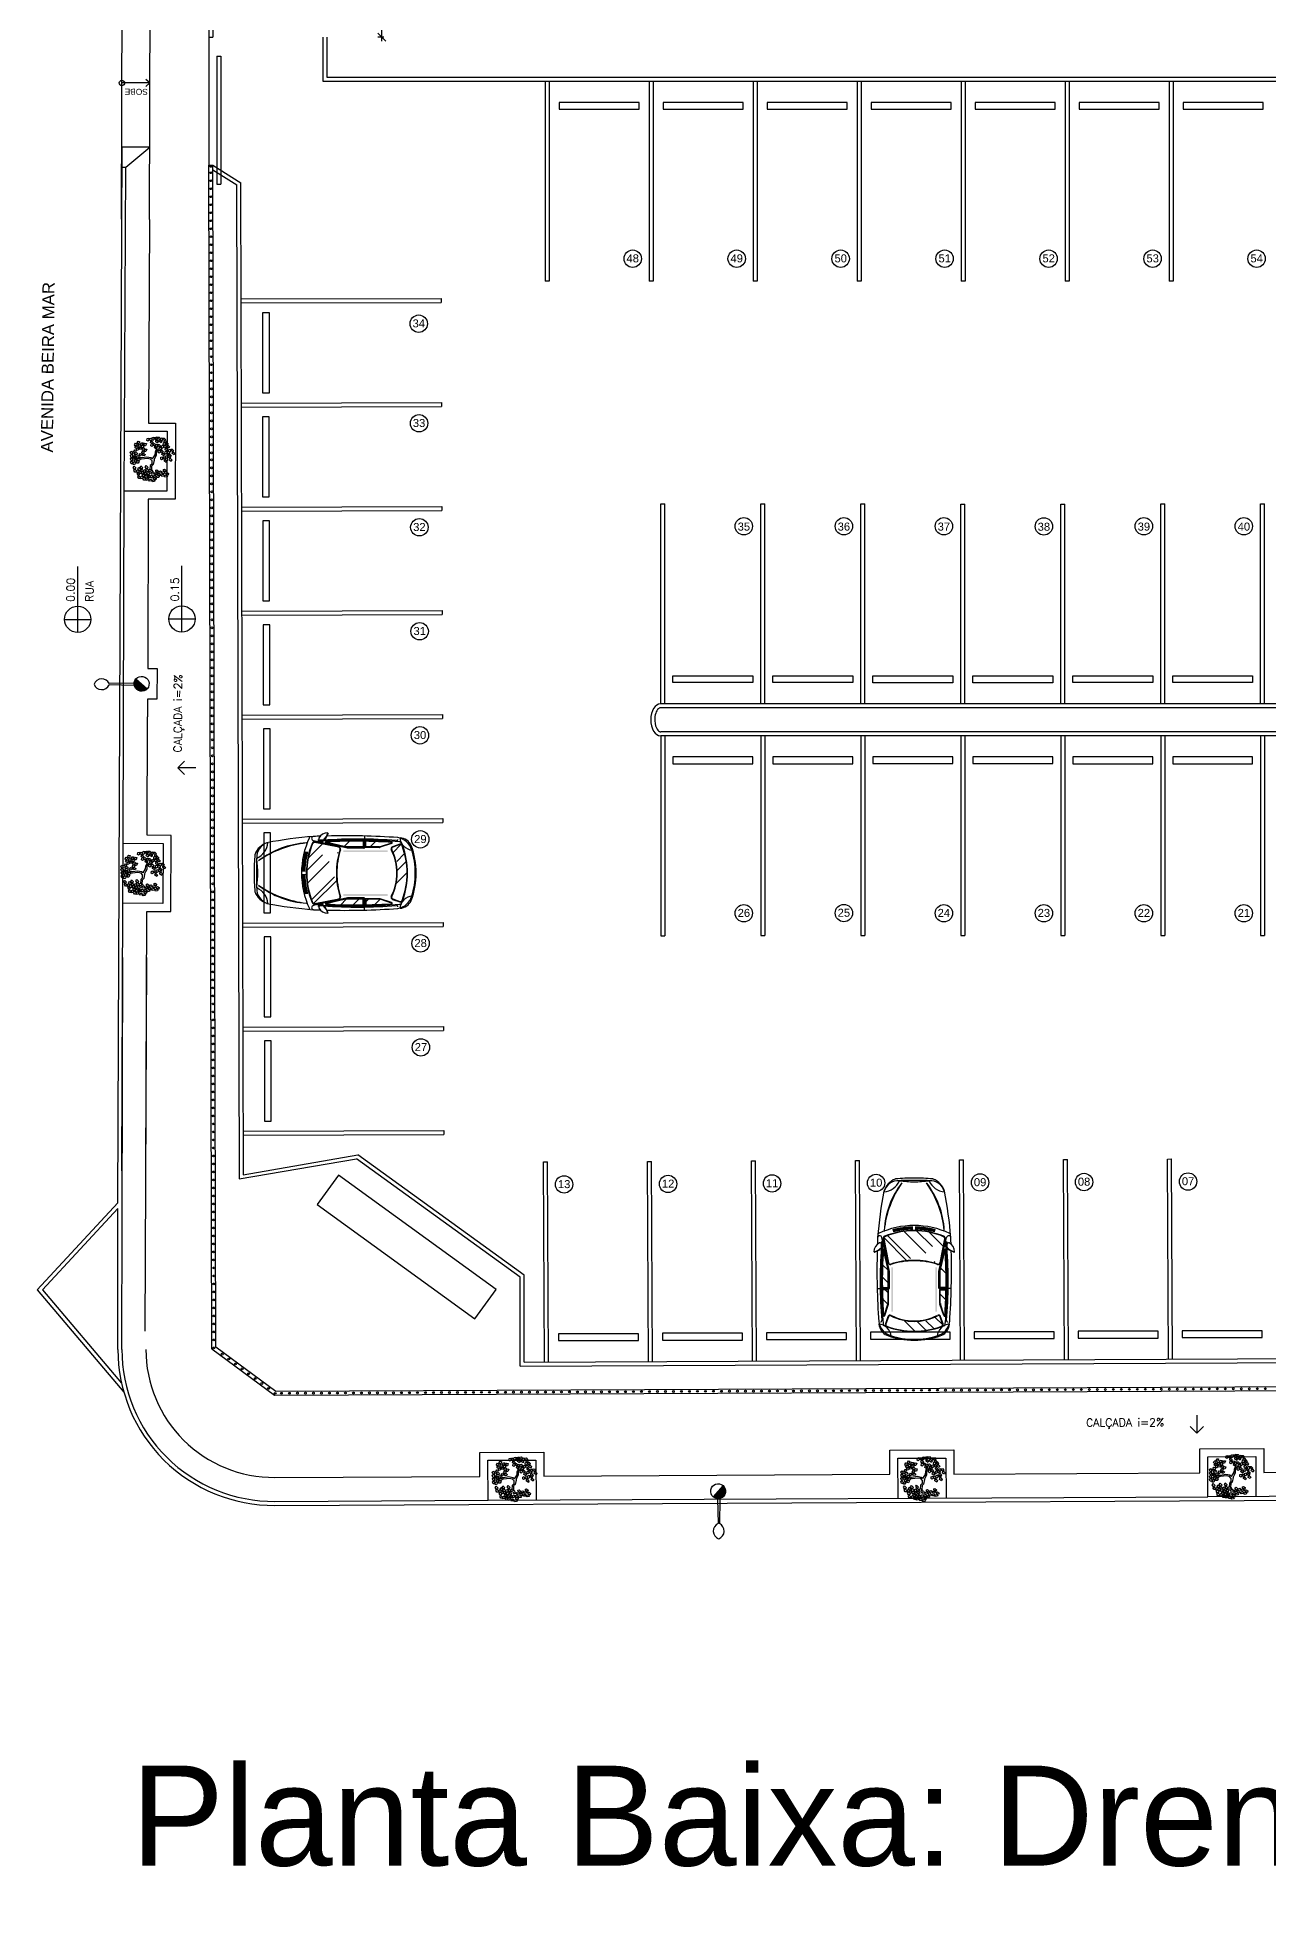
# Model space of a CAD drawing. Header units: millimetres. Extents: x -8 to 5830, y -596 to 3598.
# Drawn here: x 1639.83 to 1670.62, y 2465.41 to 2511.87 of the extents above; entities that cross this region are included whole.
import ezdxf

# ---------------------------------------------------------------- set-up
doc = ezdxf.new("R2010")
doc.units = ezdxf.units.MM
doc.linetypes.add('CONTINU', pattern=[0])
doc.linetypes.add('HIDDEN', pattern=[9.525, 6.35, -3.175])
doc.layers.get('0').update_dxf_attribs({"color": 9})
doc.layers.add('INSTALAÇÕES', color=7, linetype='Continuous')
doc.styles.add('80X50', font='romans.shx')
doc.styles.add('ROBERTO', font='swissek.ttf')
doc.styles.add('ROMANS', font='romans')
doc.styles.get("Standard").update_dxf_attribs({"font": 'arial.ttf'})
doc.dimstyles.new('Fares Eng - 50', dxfattribs={"dimscale": 2, "dimtxt": 0.085, "dimasz": 0.1, "dimexe": 0.05, "dimexo": 0.05, "dimgap": 0.04, "dimtad": 1, "dimzin": 4, "dimdsep": 46, "dimtxsty": 'ROMANS', "dimblk1": 'OBLIQUE', "dimblk2": 'OBLIQUE', "dimsah": 1, "dimcen": 0.05, "dimdle": 0.05, "dimclrd": 8, "dimclre": 8, "dimclrt": 8, "dimaunit": 1, "dimadec": 0, "dimazin": 0, "dimtfac": 1, "dimtix": 1, "dimtmove": 2, "dimatfit": 0, "dimldrblk": 'OPEN90', "dimfxl": 1, "dimtolj": 1, "dimtzin": 0, "dimarcsym": 0})

# ---------------------------------------------------------------- blocks, each defined once
blk = doc.blocks.new('poste concreto')
h = blk.add_hatch(color=256)
h.dxf.hatch_style = 1
h.paths.add_polyline_path([(364866.842, 7758015.357), (364866.767, 7758015.418), (364866.676, 7758015.455), (364866.578, 7758015.47), (364866.48, 7758015.455), (364866.39, 7758015.418), (364866.314, 7758015.357), (364866.254, 7758015.282), (364866.216, 7758015.191), (364866.201, 7758015.093), (364866.956, 7758015.093), (364866.94, 7758015.191), (364866.903, 7758015.282)])
for p, q in [((364866.254, 7758015.282), (364866.314, 7758015.357)), ((364866.314, 7758015.357), (364866.39, 7758015.418)), ((364866.39, 7758015.418), (364866.48, 7758015.455)), ((364866.48, 7758015.455), (364866.578, 7758015.47)), ((364866.578, 7758015.47), (364866.676, 7758015.455)), ((364866.676, 7758015.455), (364866.767, 7758015.418)), ((364866.767, 7758015.418), (364866.842, 7758015.357)), ((364866.815, 7758015.406), (364867.773, 7758016.191)), ((364866.842, 7758015.357), (364866.903, 7758015.282)), ((364866.886, 7758015.322), (364867.818, 7758016.138)), ((364866.201, 7758015.093), (364866.216, 7758015.191)), ((364866.216, 7758014.995), (364866.201, 7758015.093)), ((364866.956, 7758015.093), (364866.201, 7758015.093)), ((364866.216, 7758015.191), (364866.254, 7758015.282)), ((364866.254, 7758014.904), (364866.216, 7758014.995)), ((364866.314, 7758014.829), (364866.254, 7758014.904)), ((364866.39, 7758014.768), (364866.314, 7758014.829)), ((364866.48, 7758014.731), (364866.39, 7758014.768)), ((364866.578, 7758014.716), (364866.48, 7758014.731)), ((364866.676, 7758014.731), (364866.578, 7758014.716)), ((364866.767, 7758014.768), (364866.676, 7758014.731)), ((364866.842, 7758014.829), (364866.767, 7758014.768)), ((364866.903, 7758014.904), (364866.842, 7758014.829)), ((364866.903, 7758015.282), (364866.94, 7758015.191)), ((364866.94, 7758014.995), (364866.903, 7758014.904)), ((364866.94, 7758015.191), (364866.956, 7758015.093)), ((364866.956, 7758015.093), (364866.94, 7758014.995))]:
    blk.add_line(p, q)
for centre, start, end in [((364868.17, 7758016.298), 60.73513, 195.09868), ((364867.989, 7758016.511), 245.39714, 19.76069)]:
    blk.add_arc(centre, 0.411, start, end)
blk = doc.blocks.new('L', base_point=(1.368, 0.591))
at = {"color": 8, "lineweight": -2}
for p, q in [((1.275, 0.567), (1.306, 0.592)), ((1.288, 0.517), (1.275, 0.567)), ((1.281, 0.65), (1.312, 0.675)), ((1.294, 0.6), (1.281, 0.65)), ((1.317, 0.508), (1.288, 0.517)), ((1.322, 0.591), (1.294, 0.6)), ((1.306, 0.592), (1.336, 0.538)), ((1.312, 0.675), (1.342, 0.621)), ((1.336, 0.538), (1.317, 0.508)), ((1.342, 0.621), (1.322, 0.591)), ((1.337, 0.489), (1.356, 0.548)), ((1.356, 0.548), (1.391, 0.554)), ((1.404, 0.527), (1.376, 0.484)), ((1.391, 0.554), (1.404, 0.527)), ((1.376, 0.484), (1.337, 0.489))]:
    blk.add_line(p, q, dxfattribs=at)
blk = doc.blocks.new('Árvore-13')
at = {"color": 8}
for p, q in [((-0.8, 0.3), (-0.96, 0.41)), ((-0.8, 0.41), (-0.95, 0.5)), ((-0.36, 0.35), (-0.8, 0.41)), ((-0.37, 0.23), (-0.8, 0.3)), ((-0.13, 0.11), (-0.37, 0.23)), ((-0.07, 0.19), (-0.36, 0.35)), ((-0.07, -0.04), (-0.13, 0.11)), ((0.03, 0.07), (-0.07, 0.19)), ((0.03, 0.07), (0.32, 0.33)), ((0.12, -0.05), (0.28, 0.13)), ((0.28, 0.13), (0.42, 0.28)), ((0.32, 0.33), (0.41, 0.54)), ((0.41, 0.54), (0.48, 0.66)), ((0.42, 0.28), (0.5, 0.51)), ((0.48, 0.66), (0.57, 0.72)), ((0.5, 0.51), (0.63, 0.67)), ((0.57, 0.72), (0.61, 0.82)), ((0.63, 0.67), (0.78, 0.72)), ((-0.3, -0.39), (-0.42, -0.69)), ((-0.2, -0.45), (-0.31, -0.74)), ((-0.31, -0.74), (-0.24, -0.89)), ((-0.15, -0.3), (-0.3, -0.39)), ((-0.05, -0.38), (-0.2, -0.45)), ((-0.07, -0.04), (-0.15, -0.3)), ((0.12, -0.05), (-0.05, -0.38))]:
    blk.add_line(p, q, dxfattribs=at)
at = {"color": 8, "xscale": 3.048, "yscale": 3.048, "zscale": 3.048}
for p, rotation in [((-0.72, 1.45), 295.0165150851705), ((-0.49, 1.26), 295.0165150851705), ((-0.25, 1.14), 295.0165150851705), ((0.17, 1.45), 190.1248425347958), ((0.58, 1.4), 190.1248425347958), ((0.85, 1.34), 190.1248425347958), ((1.21, 1.15), 190.1248425347958), ((-1.44, 0.37), 347.8021081598379), ((-1.3, 0.88), 347.8021081598379), ((-1.13, 0.41), 347.8021081598379), ((-0.93, 0.96), 295.0165150851705), ((-0.85, 0.46), 295.0165150851705), ((-0.35, 0.69), 295.0165150851705), ((0.35, 0.95), 190.1248425347958), ((0.68, 0.78), 190.1248425347958), ((0.76, 0.27), 190.1248425347958), ((0.8, -0.3), 190.1248425347958), ((1.12, 0.57), 190.1248425347958), ((1.2, -0.32), 190.1248425347958), ((1.25, 0.04), 190.1248425347958), ((1.32, 0.75), 190.1248425347958), ((1.58, 0.11), 190.1248425347958), ((-0.45, -1.4), 66.16076666471405), ((-0.1, -0.9), 66.16076666471405), ((-0.02, -1.19), 66.16076666471405), ((0.5, -1), 66.16076666471405), ((0.62, -1.32), 66.16076666471405)]:
    blk.add_blockref('L', p, dxfattribs=dict(at, rotation=rotation))
for p in [(-1.39, -0.31), (-1.23, -0.88), (-1.05, -0.53), (-0.87, -1.13), (-0.85, -0.45), (-0.67, -1.02), (-0.45, -1.04), (-0.44, -0.54)]:
    blk.add_blockref('L', p, dxfattribs=at)
blk = doc.blocks.new('A$Cf2040840')
for p, q in [((0, 0), (0, 5)), ((0, 5), (0.1, 5)), ((0.1, 0), (0.1, 5))]:
    blk.add_line(p, q)
blk = doc.blocks.new('A$C9e256378')
for p, q in [((2.257, 3.317), (2.123, 3.05)), ((2.268, 3.312), (2.134, 3.045)), ((2.424, 3.443), (2.344, 3.274)), ((2.434, 3.438), (2.354, 3.269)), ((2.451, 3.458), (2.451, 3.181)), ((2.675, 3.366), (2.675, 3.086)), ((2.846, 3.254), (2.846, 2.936)), ((1.655, 2.967), (1.865, 2.756)), ((1.728, 2.853), (1.829, 2.752)), ((1.736, 2.861), (1.837, 2.76)), ((1.863, 2.786), (1.763, 2.886)), ((1.871, 2.794), (1.771, 2.894)), ((2.115, 3.038), (1.871, 2.794)), ((2.123, 3.03), (1.879, 2.786)), ((1.949, 3.06), (1.949, 2.872)), ((3.052, 3.077), (3.052, 2.697)), ((1.574, 2.449), (0.837, 1.982)), ((0.966, 2.369), (1.024, 2.214)), ((1.514, 2.439), (1.084, 2.173)), ((1.52, 2.429), (1.09, 2.164)), ((1.482, 2.609), (1.482, 2.419)), ((1.829, 2.752), (1.522, 2.445)), ((1.837, 2.744), (1.53, 2.437)), ((1.865, 2.74), (1.576, 2.45)), ((3.269, 2.354), (3.438, 2.434)), ((3.274, 2.344), (3.443, 2.424)), ((1.393, 2.32), (0.887, 1.981)), ((1.399, 2.311), (0.893, 1.972)), ((1.004, 2.148), (0.927, 2.073)), ((1.01, 2.138), (0.934, 2.065)), ((1.016, 2.129), (0.94, 2.058)), ((0.998, 2.159), (0.946, 2.108)), ((1.025, 2.202), (1.004, 2.165)), ((1.052, 2.078), (1.052, 1.582)), ((1.249, 1.893), (1.249, 1.334)), ((1.482, 2.211), (1.482, 2.189)), ((1.482, 1.893), (1.482, 1.123)), ((2.74, 1.865), (2.45, 1.576)), ((2.967, 1.655), (2.756, 1.865)), ((3.03, 2.123), (2.786, 1.879)), ((2.786, 1.863), (2.886, 1.763)), ((3.038, 2.115), (2.794, 1.871)), ((2.794, 1.871), (2.894, 1.771)), ((2.846, 1.923), (2.846, 1.823)), ((3.312, 2.268), (3.045, 2.134)), ((3.317, 2.257), (3.05, 2.123)), ((3.052, 2.125), (3.052, 1.941)), ((0.951, 1.673), (0.892, 1.632)), ((0.962, 1.653), (0.904, 1.612)), ((0.971, 1.639), (0.913, 1.596)), ((0.983, 1.62), (0.925, 1.577)), ((0.996, 1.6), (0.938, 1.557)), ((1.005, 1.586), (0.948, 1.542)), ((1.018, 1.567), (0.96, 1.523)), ((1.031, 1.548), (0.973, 1.504)), ((1.04, 1.535), (0.984, 1.489)), ((1.054, 1.516), (0.998, 1.471)), ((1.067, 1.497), (1.013, 1.453)), ((1.077, 1.484), (1.024, 1.438)), ((1.092, 1.466), (1.036, 1.418)), ((1.104, 1.449), (1.051, 1.398)), ((1.119, 1.431), (1.065, 1.38)), ((1.133, 1.413), (1.08, 1.362)), ((1.144, 1.4), (1.092, 1.348)), ((1.85, 1.713), (1.85, 0.903)), ((1.949, 1.69), (1.949, 0.875)), ((1.972, 0.893), (2.311, 1.399)), ((2.449, 1.574), (1.982, 0.837)), ((2.429, 1.52), (2.164, 1.09)), ((2.439, 1.514), (2.173, 1.084)), ((2.744, 1.837), (2.437, 1.53)), ((2.752, 1.829), (2.445, 1.522)), ((2.451, 1.528), (2.451, 1.333)), ((2.675, 1.752), (2.675, 1.548)), ((2.853, 1.728), (2.752, 1.829)), ((2.861, 1.736), (2.76, 1.837)), ((2.846, 1.735), (2.846, 1.721)), ((1.159, 1.383), (1.106, 1.33)), ((1.174, 1.365), (1.122, 1.313)), ((1.189, 1.348), (1.137, 1.295)), ((1.205, 1.331), (1.152, 1.278)), ((1.22, 1.314), (1.168, 1.261)), ((1.236, 1.297), (1.184, 1.245)), ((1.297, 1.236), (1.245, 1.184)), ((1.314, 1.22), (1.261, 1.168)), ((1.331, 1.205), (1.278, 1.152)), ((1.348, 1.189), (1.295, 1.137)), ((1.365, 1.174), (1.313, 1.122)), ((1.383, 1.159), (1.33, 1.106)), ((1.4, 1.144), (1.348, 1.092)), ((1.413, 1.133), (1.362, 1.08)), ((1.431, 1.119), (1.38, 1.065)), ((1.449, 1.104), (1.398, 1.051)), ((1.466, 1.092), (1.418, 1.036)), ((1.484, 1.077), (1.438, 1.024)), ((1.497, 1.067), (1.453, 1.013)), ((1.516, 1.054), (1.471, 0.998)), ((1.535, 1.04), (1.489, 0.984)), ((1.548, 1.031), (1.504, 0.973)), ((1.567, 1.018), (1.523, 0.96)), ((1.586, 1.005), (1.542, 0.948)), ((1.6, 0.996), (1.557, 0.938)), ((1.62, 0.983), (1.577, 0.925)), ((1.639, 0.971), (1.596, 0.913)), ((1.653, 0.962), (1.612, 0.904)), ((1.673, 0.951), (1.632, 0.892)), ((1.981, 0.887), (2.32, 1.393)), ((2.129, 1.016), (2.058, 0.94)), ((2.138, 1.01), (2.065, 0.934)), ((2.148, 1.004), (2.073, 0.927)), ((2.159, 0.998), (2.108, 0.946)), ((2.202, 1.025), (2.165, 1.004)), ((2.369, 0.966), (2.214, 1.024))]:
    blk.add_line(p, q)
for centre, radius, start, end in [((14.705, -10.758), 18.937, 131.0241, 136.3983), ((9.833, -5.466), 11.669, 130.1849, 139.1615), ((9.774, -5.454), 11.597, 129.5667, 139.0603), ((73.189, -73.257), 104.413, 132.81136, 133.16299), ((73.189, -73.257), 104.401, 132.81142, 133.16291), ((2.247, 3.322), 0.023, 333.3475, 131.9262), ((2.247, 3.322), 0.0115, 333.3475, 131.5595), ((2.529, 3.164), 0.444, 61.3752, 124.8498), ((2.281, 3.473), 0.0345, 309.4181, 45), ((2.531, 3.828), 0.345, 230.2872, 309.7416), ((2.537, 3.298), 0.345, 70.559, 129.4181), ((2.395, 3.25), 0.0575, 154.6538, 251.8643), ((2.395, 3.25), 0.046, 154.6538, 251.8643), ((2.424, 3.441), 0.0575, 67.2021, 129.5667), ((2.476, 3.419), 0.0575, 65.4941, 154.6538), ((2.476, 3.419), 0.046, 65.4941, 154.6538), ((1.685, 1.685), 1.951, 45, 65.4941), ((1.685, 1.685), 1.962, 45, 65.4941), ((1.838, 1.838), 1.962, 45, 65.4941), ((1.838, 1.838), 1.939, 45, 62.7609), ((8.406, -4.123), 9.669, 133.7495, 139.3071), ((8.406, -4.123), 9.657, 133.7499, 139.3057), ((1.728, 2.853), 0.0115, 45, 133.4165), ((1.771, 2.894), 0.0115, 133.8934, 225), ((2.082, 3.071), 0.046, 315, 333.3475), ((2.082, 3.071), 0.0575, 315, 333.3475), ((1.979, 1.979), 1.279, 45, 71.8643), ((1.979, 1.979), 1.291, 45, 71.8643), ((1.979, 1.979), 1.279, 18.1357, 45), ((1.979, 1.979), 1.291, 18.1357, 45), ((1.685, 1.685), 1.951, 24.5059, 45), ((1.685, 1.685), 1.962, 24.5059, 45), ((1.838, 1.838), 1.939, 27.2391, 45), ((1.838, 1.838), 1.962, 24.5059, 45), ((1.111, 2.201), 0.235, 133.0651, 199.7968), ((0.956, 2.362), 0.0115, 32.7669, 121.1834), ((0.637, 2.18), 0.368, 357.6073, 31.5294), ((1.423, 2.271), 0.0575, 27.1816, 121.6983), ((1.489, 2.478), 0.046, 301.6983, 315), ((1.489, 2.478), 0.0575, 301.6983, 315), ((1.568, 2.459), 0.0115, 301.6983, 315), ((1.829, 2.752), 0.0115, 315, 45), ((1.871, 2.794), 0.0115, 225, 315), ((1.857, 2.748), 0.0115, 315, 45), ((-5.454, 9.774), 11.597, 310.9397, 320.4333), ((3.25, 2.395), 0.0575, 198.1357, 295.3462), ((3.25, 2.395), 0.046, 198.1357, 295.3462), ((3.419, 2.476), 0.046, 295.3462, 24.5059), ((3.419, 2.476), 0.0575, 295.3462, 24.5059), ((3.828, 2.531), 0.345, 140.2584, 219.7128), ((3.441, 2.424), 0.0575, 320.4333, 22.7979), ((3.164, 2.529), 0.444, 325.1502, 28.6248), ((3.298, 2.537), 0.345, 320.5819, 19.441), ((9.082, -5.015), 10.92, 139.6567, 145.7919), ((0.699, 1.963), 0.0115, 19.9219, 140.2273), ((2.695, 2.687), 2.112, 199.9219, 225), ((0.805, 2.025), 0.0535, 131.4815, 306.2509), ((14.705, -10.758), 18.937, 136.9028, 137.3795), ((0.917, 1.932), 0.0575, 121.6983, 203.0464), ((2.642, 2.642), 1.922, 202.3768, 224.9935), ((0.918, 1.932), 0.0461, 121.5287, 203.1294), ((2.642, 2.642), 1.911, 202.3768, 224.9935), ((0.922, 2.133), 0.0345, 199.7968, 314.111), ((0.911, 2.091), 0.0115, 216.9324, 314.111), ((0.919, 2.081), 0.0115, 219.7766, 314.111), ((0.926, 2.073), 0.0115, 222.6101, 314.111), ((0.932, 2.066), 0.0115, 224.8157, 312.9969), ((0.99, 2.167), 0.0115, 314.111, 27.0596), ((0.996, 2.157), 0.0115, 314.111, 29.735), ((1.002, 2.146), 0.0115, 314.111, 32.3788), ((1.008, 2.137), 0.0115, 312.9969, 34.8804), ((1.015, 2.208), 0.0115, 331.4299, 32.7669), ((1.084, 2.173), 0.0115, 140.4547, 301.6983), ((1.423, 2.271), 0.046, 27.1816, 121.4457), ((3.167, 3.167), 1.914, 207.1816, 225), ((3.167, 3.167), 1.903, 207.1816, 225), ((-5.466, 9.833), 11.669, 310.8385, 319.8151), ((-10.758, 14.705), 18.937, 313.6017, 318.9759), ((2.748, 1.857), 0.0115, 45, 135), ((2.794, 1.871), 0.0115, 135, 225), ((-73.257, 73.189), 104.401, 316.83709, 317.18858), ((-73.257, 73.189), 104.413, 316.83701, 317.18864), ((3.071, 2.082), 0.0575, 116.6525, 135), ((3.071, 2.082), 0.046, 116.6525, 135), ((3.322, 2.247), 0.023, 318.0738, 116.6525), ((3.322, 2.247), 0.0115, 318.4405, 116.6525), ((3.473, 2.281), 0.0345, 45, 140.5819), ((2.74, 0.209), 2.556, 141.0395, 169.9071), ((2.372, 0.377), 2.167, 138.3763, 172.5703), ((0.761, 1.809), 0.0115, 24.4031, 142.2742), ((3.167, 3.167), 1.914, 225, 242.8184), ((3.167, 3.167), 1.903, 225, 242.8184), ((-4.123, 8.406), 9.657, 310.6943, 316.2501), ((-4.123, 8.406), 9.669, 310.6929, 316.2505), ((2.271, 1.423), 0.046, 328.5543, 62.8184), ((2.271, 1.423), 0.0575, 328.3017, 62.8184), ((2.478, 1.489), 0.0575, 135, 148.3017), ((2.478, 1.489), 0.046, 135, 148.3017), ((2.459, 1.568), 0.0115, 135, 148.3017), ((2.752, 1.829), 0.0115, 45, 135), ((2.853, 1.728), 0.0115, 316.5835, 45), ((2.894, 1.771), 0.0115, 225, 316.1066), ((0.488, 0.905), 0.488, 153.3456, 203.221), ((0.395, 0.952), 0.379, 150.5042, 228.4375), ((-0.284, 0.839), 0.46, 338.281, 40.6607), ((2.687, 2.695), 2.112, 225, 250.0781), ((2.642, 2.642), 1.922, 225.0065, 247.6232), ((2.642, 2.642), 1.911, 225.0085, 247.6252), ((2.066, 0.932), 0.0115, 137.0031, 225.1843), ((2.073, 0.926), 0.0115, 135.889, 227.3899), ((2.133, 0.922), 0.0345, 135.889, 250.2032), ((2.201, 1.111), 0.235, 250.2032, 316.9349), ((2.137, 1.008), 0.0115, 55.1196, 137.0031), ((2.146, 1.002), 0.0115, 57.6212, 135.889), ((2.157, 0.996), 0.0115, 60.265, 135.889), ((2.167, 0.99), 0.0115, 62.9404, 135.889), ((2.173, 1.084), 0.0115, 148.3017, 309.5453), ((2.18, 0.637), 0.368, 58.4706, 92.3927), ((2.362, 0.956), 0.0115, 328.8166, 57.2331), ((0.071, 0.726), 0.0345, 203.221, 217.326), ((2.955, 3.081), 3.758, 219.2274, 226.3649), ((-2.227, -2.391), 3.87, 46.7149, 52.2305), ((3.039, 3.202), 3.848, 221.1865, 226.718), ((0.377, 2.372), 2.167, 277.4297, 311.6237), ((0.209, 2.74), 2.556, 280.0929, 308.9605), ((-5.015, 9.082), 10.92, 304.2081, 310.3433), ((1.809, 0.761), 0.0115, 307.7258, 65.5969), ((1.932, 0.917), 0.0575, 246.9536, 328.3017), ((1.932, 0.917), 0.046, 246.9536, 328.5543), ((1.963, 0.699), 0.0115, 309.7727, 70.0781), ((2.025, 0.805), 0.0535, 143.7491, 318.5185), ((-10.758, 14.705), 18.937, 312.6205, 313.0972), ((2.081, 0.919), 0.0115, 135.889, 230.2234), ((2.091, 0.911), 0.0115, 135.889, 233.0676), ((3.081, 2.955), 3.758, 223.6351, 230.7726), ((3.202, 3.039), 3.848, 223.282, 228.8135), ((-2.391, -2.227), 3.87, 37.7695, 43.2851), ((0.839, -0.284), 0.46, 49.3393, 111.719), ((0.952, 0.395), 0.379, 221.5625, 299.4958), ((0.726, 0.071), 0.0345, 232.674, 246.779), ((0.905, 0.488), 0.488, 246.779, 296.6544)]:
    blk.add_arc(centre, radius, start, end)
for points in [[(2.32, 3.126), (2.35, 3.096), (1.536, 2.343), (1.567, 2.312)], [(3.126, 2.32), (3.096, 2.35), (2.343, 1.536), (2.312, 1.567)]]:
    blk.add_solid(points)
blk = doc.blocks.new('_OBLIQUE')
at = {"color": 0, "linetype": 'ByBlock'}
blk.add_line((-0.5, -0.5), (0.5, 0.5), dxfattribs=at)
blk = doc.blocks.new('*D57')
at = {"color": 8, "lineweight": -2, "transparency": 16777216}
for p, q in [((1648.444, 2511.772), (1648.444, 2514.972)), ((1648.5, 2514.872), (1648.344, 2514.872)), ((1648.5, 2511.872), (1648.344, 2511.872))]:
    blk.add_line(p, q, dxfattribs=at)
at = {"layer": 'DEFPOINTS', "color": 0, "transparency": 16777216}
for p in [(1648.444, 2514.872), (1648.6, 2514.872), (1648.6, 2511.872)]:
    blk.add_point(p, dxfattribs=at)
at = {"color": 8, "lineweight": -2, "transparency": 16777216, "xscale": 0.2, "yscale": 0.2, "zscale": 0.2}
for p, rotation in [((1648.444, 2514.872), 90), ((1648.444, 2511.872), 270)]:
    blk.add_blockref('_OBLIQUE', p, dxfattribs=dict(at, rotation=rotation))
at = {"color": 8, "transparency": 16777216, "insert": (1648.279, 2513.372), "char_height": 0.17, "attachment_point": 5, "rotation": 90, "style": 'ROMANS'}
blk.add_mtext('\\A1;3.00', dxfattribs=at)
blk = doc.blocks.new('_Open90')
at = {"color": 0, "linetype": 'ByBlock', "lineweight": -2}
for p, q in [((0, 0), (-1, 0)), ((-0.5, 0.5), (0, 0)), ((0, 0), (-0.5, -0.5))]:
    blk.add_line(p, q, dxfattribs=at)

msp = doc.modelspace()

# ---------------------------------------------------------------- linework, layer by layer
at = {"color": 8, "linetype": 'CONTINU', "lineweight": -2}
for p, q in [((1642.641, 2507.318), (1642.658, 2514.528)), ((1641.941, 2507.322), (1641.956, 2514.131)), ((1642.649, 2510.727), (1642.549, 2510.81)), ((1642.649, 2510.727), (1641.949, 2510.727)), ((1642.649, 2510.727), (1642.549, 2510.643)), ((1641.844, 2482.736), (1641.95, 2509.126)), ((1641.95, 2509.126), (1641.945, 2509.126)), ((1642.05, 2509.126), (1641.95, 2509.126)), ((1642.048, 2508.62), (1642.646, 2509.123)), ((1642.646, 2509.123), (1642.05, 2509.126)), ((1642.05, 2509.126), (1642.05, 2509.126)), ((1641.944, 2508.621), (1642.048, 2508.62)), ((1642.013, 2502.024), (1642.048, 2508.62)), ((1641.989, 2494.886), (1642.008, 2500.525)), ((1640.842, 2496.99), (1640.842, 2498.644)), ((1643.449, 2497), (1643.449, 2498.654)), ((1640.513, 2497.319), (1641.171, 2497.319)), ((1643.12, 2497.329), (1643.778, 2497.329)), ((1641.977, 2491.725), (1641.989, 2494.886)), ((1641.947, 2483.536), (1641.972, 2490.222)), ((1642.572, 2490.219), (1642.572, 2490.22)), ((1641.947, 2479.069), (1641.967, 2488.87)), ((1642.533, 2479.522), (1642.567, 2488.868)), ((1641.844, 2482.736), (1639.829, 2480.562)), ((1641.844, 2482.589), (1639.962, 2480.559)), ((1641.847, 2479.069), (1641.844, 2482.589)), ((1639.829, 2480.562), (1641.996, 2478.001)), ((1639.962, 2480.559), (1641.94, 2478.222)), ((1652.5, 2475.904), (1661.15, 2475.947)), ((1661.35, 2475.948), (1661.35, 2475.948)), ((1662.75, 2475.955), (1668.899, 2475.985)), ((1669.099, 2475.986), (1669.099, 2475.986)), ((1670.499, 2475.993), (1676.899, 2476.024)), ((1645.772, 2475.871), (1650.9, 2475.896)), ((1651.1, 2475.897), (1651.1, 2475.897)), ((1645.775, 2475.171), (1685.919, 2475.376)), ((1645.775, 2475.271), (1651.103, 2475.297)), ((1651.103, 2475.297), (1669.102, 2475.386))]:
    msp.add_line(p, q, dxfattribs=at)
for p, q in [((1644.121, 2514.834), (1644.12, 2511.872)), ((1644.221, 2514.834), (1644.22, 2511.872)), ((1644.12, 2511.872), (1644.22, 2511.872)), ((1646.971, 2511.872), (1646.971, 2510.772)), ((1647.071, 2511.872), (1647.071, 2510.872)), ((1644.325, 2511.395), (1644.324, 2508.195)), ((1644.325, 2511.395), (1644.425, 2511.395)), ((1644.425, 2511.395), (1644.424, 2508.195)), ((1647.071, 2510.872), (1694.283, 2510.872)), ((1646.971, 2510.772), (1694.383, 2510.772)), ((1644.119, 2508.672), (1644.219, 2508.672)), ((1644.197, 2479.081), (1644.12, 2508.672)), ((1644.296, 2479.132), (1644.219, 2508.672)), ((1644.219, 2508.672), (1644.923, 2508.232)), ((1644.22, 2508.554), (1644.821, 2508.178)), ((1644.324, 2508.195), (1644.424, 2508.195)), ((1644.884, 2483.332), (1644.821, 2508.178)), ((1644.984, 2483.432), (1644.921, 2508.232)), ((1688.011, 2495.109), (1655.411, 2495.109)), ((1688.02, 2495.209), (1655.418, 2495.209)), ((1688.02, 2494.509), (1655.418, 2494.509)), ((1688.02, 2494.409), (1655.418, 2494.409)), ((1644.883, 2483.332), (1647.817, 2483.832)), ((1644.983, 2483.432), (1647.849, 2483.932)), ((1651.901, 2480.872), (1647.817, 2483.832)), ((1652.001, 2480.923), (1647.849, 2483.932)), ((1651.901, 2478.65), (1651.901, 2480.872)), ((1652.001, 2478.751), (1652.001, 2480.923)), ((1644.197, 2479.081), (1645.761, 2477.922)), ((1644.296, 2479.132), (1645.794, 2478.022)), ((1651.901, 2478.65), (1686.855, 2478.812)), ((1652.001, 2478.751), (1686.814, 2478.912)), ((1645.761, 2477.922), (1687.171, 2478.113)), ((1645.794, 2478.022), (1687.101, 2478.213))]:
    msp.add_line(p, q)
at = {"linetype": 'CONTINU', "lineweight": -2}
msp.add_line((1644.12, 2511.872), (1644.119, 2508.672), dxfattribs=at)
at = {"color": 8}
for p, q in [((1643.346, 2493.609), (1643.512, 2493.776)), ((1643.796, 2493.607), (1643.346, 2493.609)), ((1643.346, 2493.609), (1643.51, 2493.44)), ((1668.82, 2477.425), (1668.822, 2476.974)), ((1668.822, 2476.974), (1668.653, 2477.139)), ((1668.822, 2476.974), (1668.989, 2477.14))]:
    msp.add_line(p, q, dxfattribs=at)
at = {"linetype": 'CONTINU'}
for points in [[(1652.882, 2510.242), (1652.882, 2510.072), (1654.882, 2510.072), (1654.882, 2510.242)], [(1655.482, 2510.242), (1655.482, 2510.072), (1657.482, 2510.072), (1657.482, 2510.242)], [(1658.082, 2510.242), (1658.082, 2510.072), (1660.082, 2510.072), (1660.082, 2510.242)], [(1660.682, 2510.242), (1660.682, 2510.072), (1662.682, 2510.072), (1662.682, 2510.242)], [(1663.282, 2510.242), (1663.282, 2510.072), (1665.282, 2510.072), (1665.282, 2510.242)], [(1665.882, 2510.242), (1665.882, 2510.072), (1667.882, 2510.072), (1667.882, 2510.242)], [(1668.482, 2510.242), (1668.482, 2510.072), (1670.482, 2510.072), (1670.482, 2510.242)], [(1645.635, 2504.979), (1645.465, 2504.979), (1645.465, 2502.979), (1645.635, 2502.979)], [(1645.632, 2502.379), (1645.462, 2502.379), (1645.462, 2500.379), (1645.632, 2500.379)], [(1645.64, 2499.779), (1645.47, 2499.779), (1645.47, 2497.779), (1645.64, 2497.779)], [(1645.648, 2497.179), (1645.478, 2497.179), (1645.478, 2495.179), (1645.648, 2495.179)], [(1655.718, 2495.739), (1655.718, 2495.909), (1657.718, 2495.909), (1657.718, 2495.739)], [(1658.219, 2495.739), (1658.219, 2495.909), (1660.219, 2495.909), (1660.219, 2495.739)], [(1665.719, 2495.739), (1665.719, 2495.909), (1667.719, 2495.909), (1667.719, 2495.739)], [(1668.219, 2495.739), (1668.219, 2495.909), (1670.219, 2495.909), (1670.219, 2495.739)], [(1660.719, 2495.735), (1660.719, 2495.905), (1662.719, 2495.905), (1662.719, 2495.735)], [(1663.219, 2495.735), (1663.219, 2495.905), (1665.219, 2495.905), (1665.219, 2495.735)], [(1645.656, 2494.579), (1645.486, 2494.579), (1645.486, 2492.579), (1645.656, 2492.579)], [(1655.718, 2493.879), (1655.718, 2493.709), (1657.718, 2493.709), (1657.718, 2493.879)], [(1658.219, 2493.879), (1658.219, 2493.709), (1660.219, 2493.709), (1660.219, 2493.879)], [(1660.719, 2493.883), (1660.719, 2493.713), (1662.719, 2493.713), (1662.719, 2493.883)], [(1663.219, 2493.883), (1663.219, 2493.713), (1665.219, 2493.713), (1665.219, 2493.883)], [(1665.719, 2493.879), (1665.719, 2493.709), (1667.719, 2493.709), (1667.719, 2493.879)], [(1668.219, 2493.879), (1668.219, 2493.709), (1670.219, 2493.709), (1670.219, 2493.879)], [(1645.664, 2491.979), (1645.494, 2491.979), (1645.494, 2489.979), (1645.664, 2489.979)], [(1645.671, 2489.379), (1645.501, 2489.379), (1645.501, 2487.379), (1645.671, 2487.379)], [(1645.679, 2486.779), (1645.509, 2486.779), (1645.509, 2484.779), (1645.679, 2484.779)], [(1652.86, 2479.462), (1652.86, 2479.292), (1654.86, 2479.292), (1654.86, 2479.462)], [(1655.46, 2479.474), (1655.46, 2479.304), (1657.46, 2479.304), (1657.46, 2479.474)], [(1658.06, 2479.486), (1658.06, 2479.316), (1660.06, 2479.316), (1660.06, 2479.486)], [(1660.66, 2479.499), (1660.66, 2479.329), (1662.66, 2479.329), (1662.66, 2479.499)], [(1663.26, 2479.511), (1663.26, 2479.341), (1665.26, 2479.341), (1665.26, 2479.511)], [(1665.86, 2479.523), (1665.86, 2479.353), (1667.86, 2479.353), (1667.86, 2479.523)], [(1668.46, 2479.535), (1668.46, 2479.365), (1670.46, 2479.365), (1670.46, 2479.535)]]:
    msp.add_lwpolyline(points, close=True, dxfattribs=at)
at = {"color": 8, "linetype": 'CONTINU', "lineweight": -2}
for points in [[(1642.641, 2507.318), (1642.614, 2502.224), (1643.284, 2502.222), (1643.277, 2500.323), (1642.608, 2500.325), (1642.593, 2496.092), (1642.827, 2496.091), (1642.824, 2495.321), (1642.59, 2495.321), (1642.589, 2494.884)], [(1643.079, 2502.022), (1643.074, 2500.523), (1642.008, 2500.525), (1642.013, 2502.024), (1643.079, 2502.022)], [(1642.547, 2483.534), (1642.571, 2490.02), (1643.171, 2490.018), (1643.178, 2491.919), (1642.578, 2491.922), (1642.589, 2494.884)], [(1642.977, 2491.72), (1642.972, 2490.217), (1641.972, 2490.222), (1641.977, 2491.725), (1642.977, 2491.72)], [(1650.9, 2475.896), (1650.897, 2476.496), (1652.497, 2476.504), (1652.5, 2475.904)], [(1661.15, 2475.947), (1661.147, 2476.547), (1662.747, 2476.555), (1662.75, 2475.955)], [(1668.899, 2475.985), (1668.896, 2476.586), (1670.496, 2476.594), (1670.499, 2475.993)], [(1677.102, 2475.425), (1677.097, 2476.425), (1678.297, 2476.431), (1678.302, 2475.431), (1669.102, 2475.386)], [(1651.103, 2475.297), (1651.098, 2476.297), (1652.298, 2476.303), (1652.303, 2475.303)], [(1661.353, 2475.348), (1661.348, 2476.348), (1662.548, 2476.354), (1662.553, 2475.354)], [(1669.102, 2475.386), (1669.097, 2476.387), (1670.297, 2476.393), (1670.302, 2475.392)]]:
    msp.add_lwpolyline(points, dxfattribs=at)
msp.add_lwpolyline([(1650.773, 2479.837), (1651.301, 2480.566), (1647.36, 2483.422), (1646.832, 2482.693)], close=True)
for centre, radius in [((1641.949, 2510.727), 0.0658), ((1640.842, 2497.319), 0.329), ((1643.449, 2497.329), 0.329)]:
    msp.add_circle(centre, radius, dxfattribs=at)
for centre, radius in [((1644.169, 2508.642), 0.0225), ((1644.171, 2508.483), 0.0225), ((1644.171, 2508.283), 0.0225), ((1644.172, 2508.083), 0.0225), ((1644.172, 2507.883), 0.0225), ((1644.173, 2507.683), 0.0225), ((1644.173, 2507.483), 0.0225), ((1644.174, 2507.283), 0.0225), ((1644.174, 2507.083), 0.0225), ((1644.175, 2506.883), 0.0225), ((1644.176, 2506.683), 0.0225), ((1644.176, 2506.483), 0.0225), ((1644.177, 2506.283), 0.0225), ((1654.718, 2506.335), 0.217), ((1657.318, 2506.335), 0.217), ((1659.918, 2506.335), 0.217), ((1662.518, 2506.335), 0.217), ((1665.118, 2506.335), 0.217), ((1667.718, 2506.335), 0.217), ((1670.318, 2506.335), 0.217), ((1644.177, 2506.083), 0.0225), ((1644.178, 2505.883), 0.0225), ((1644.178, 2505.683), 0.0225), ((1644.179, 2505.483), 0.0225), ((1644.179, 2505.283), 0.0225), ((1644.18, 2505.083), 0.0225), ((1644.18, 2504.883), 0.0225), ((1649.369, 2504.71), 0.217), ((1644.181, 2504.683), 0.0225), ((1644.181, 2504.483), 0.0225), ((1644.182, 2504.283), 0.0225), ((1644.182, 2504.083), 0.0225), ((1644.183, 2503.883), 0.0225), ((1644.183, 2503.683), 0.0225), ((1644.184, 2503.483), 0.0225), ((1644.184, 2503.283), 0.0225), ((1644.185, 2503.083), 0.0225), ((1644.185, 2502.883), 0.0225), ((1644.186, 2502.683), 0.0225), ((1644.186, 2502.483), 0.0225), ((1649.377, 2502.22), 0.217), ((1644.187, 2502.283), 0.0225), ((1644.187, 2502.083), 0.0225), ((1644.188, 2501.883), 0.0225), ((1644.188, 2501.683), 0.0225), ((1644.189, 2501.483), 0.0225), ((1644.189, 2501.306), 0.0225), ((1644.19, 2501.106), 0.0225), ((1644.191, 2500.906), 0.0225), ((1644.191, 2500.706), 0.0225), ((1644.192, 2500.506), 0.0225), ((1644.192, 2500.306), 0.0225), ((1644.193, 2500.106), 0.0225), ((1644.193, 2499.906), 0.0225), ((1644.194, 2499.706), 0.0225), ((1649.384, 2499.62), 0.217), ((1657.497, 2499.646), 0.217), ((1659.998, 2499.646), 0.217), ((1662.498, 2499.646), 0.217), ((1664.998, 2499.642), 0.217), ((1667.498, 2499.646), 0.217), ((1669.998, 2499.646), 0.217), ((1644.194, 2499.506), 0.0225), ((1644.195, 2499.306), 0.0225), ((1644.195, 2499.106), 0.0225), ((1644.196, 2498.906), 0.0225), ((1644.196, 2498.706), 0.0225), ((1644.197, 2498.506), 0.0225), ((1644.197, 2498.306), 0.0225), ((1644.198, 2498.106), 0.0225), ((1644.198, 2497.906), 0.0225), ((1644.199, 2497.706), 0.0225), ((1644.199, 2497.506), 0.0225), ((1644.2, 2497.306), 0.0225), ((1644.2, 2497.106), 0.0225), ((1644.201, 2496.906), 0.0225), ((1649.392, 2497.02), 0.217), ((1644.201, 2496.706), 0.0225), ((1644.202, 2496.506), 0.0225), ((1644.202, 2496.306), 0.0225), ((1644.203, 2496.106), 0.0225), ((1644.203, 2495.906), 0.0225), ((1644.204, 2495.706), 0.0225), ((1644.205, 2495.506), 0.0225), ((1644.205, 2495.306), 0.0225), ((1644.206, 2495.106), 0.0225), ((1644.206, 2494.906), 0.0225), ((1644.207, 2494.706), 0.0225), ((1644.207, 2494.506), 0.0225), ((1649.4, 2494.42), 0.217), ((1644.208, 2494.306), 0.0225), ((1644.208, 2494.106), 0.0225), ((1644.209, 2493.906), 0.0225), ((1644.209, 2493.706), 0.0225), ((1644.21, 2493.506), 0.0225), ((1644.21, 2493.306), 0.0225), ((1644.211, 2493.106), 0.0225), ((1644.211, 2492.906), 0.0225), ((1644.212, 2492.706), 0.0225), ((1644.212, 2492.506), 0.0225), ((1644.213, 2492.306), 0.0225), ((1644.213, 2492.106), 0.0225), ((1644.214, 2491.906), 0.0225), ((1644.214, 2491.706), 0.0225), ((1649.408, 2491.82), 0.217), ((1644.215, 2491.506), 0.0225), ((1644.215, 2491.306), 0.0225), ((1644.216, 2491.106), 0.0225), ((1644.216, 2490.906), 0.0225), ((1644.217, 2490.706), 0.0225), ((1644.218, 2490.506), 0.0225), ((1644.218, 2490.306), 0.0225), ((1644.219, 2490.106), 0.0225), ((1644.219, 2489.906), 0.0225), ((1657.497, 2489.973), 0.217), ((1659.998, 2489.977), 0.217), ((1662.498, 2489.973), 0.217), ((1664.998, 2489.973), 0.217), ((1667.498, 2489.973), 0.217), ((1669.998, 2489.973), 0.217), ((1644.22, 2489.706), 0.0225), ((1644.22, 2489.506), 0.0225), ((1649.415, 2489.22), 0.217), ((1644.221, 2489.306), 0.0225), ((1644.221, 2489.106), 0.0225), ((1644.222, 2488.906), 0.0225), ((1644.222, 2488.706), 0.0225), ((1644.223, 2488.506), 0.0225), ((1644.223, 2488.306), 0.0225), ((1644.224, 2488.106), 0.0225), ((1644.224, 2487.906), 0.0225), ((1644.225, 2487.706), 0.0225), ((1644.225, 2487.506), 0.0225), ((1644.226, 2487.306), 0.0225), ((1644.226, 2487.106), 0.0225), ((1644.227, 2486.906), 0.0225), ((1644.227, 2486.706), 0.0225), ((1649.423, 2486.62), 0.217), ((1644.228, 2486.506), 0.0225), ((1644.228, 2486.306), 0.0225), ((1644.229, 2486.106), 0.0225), ((1644.229, 2485.906), 0.0225), ((1644.23, 2485.706), 0.0225), ((1644.231, 2485.506), 0.0225), ((1644.231, 2485.306), 0.0225), ((1644.232, 2485.106), 0.0225), ((1644.232, 2484.906), 0.0225), ((1644.233, 2484.706), 0.0225), ((1644.233, 2484.506), 0.0225), ((1644.234, 2484.306), 0.0225), ((1644.234, 2484.106), 0.0225), ((1644.235, 2483.906), 0.0225), ((1644.235, 2483.706), 0.0225), ((1644.236, 2483.506), 0.0225), ((1653.003, 2483.194), 0.217), ((1655.603, 2483.206), 0.217), ((1658.203, 2483.218), 0.217), ((1660.803, 2483.23), 0.217), ((1663.403, 2483.242), 0.217), ((1666.003, 2483.254), 0.217), ((1668.603, 2483.266), 0.217), ((1644.236, 2483.306), 0.0225), ((1644.237, 2483.106), 0.0225), ((1644.237, 2482.906), 0.0225), ((1644.238, 2482.706), 0.0225), ((1644.238, 2482.506), 0.0225), ((1644.239, 2482.306), 0.0225), ((1644.239, 2482.106), 0.0225), ((1644.24, 2481.906), 0.0225), ((1644.24, 2481.706), 0.0225), ((1644.241, 2481.506), 0.0225), ((1644.241, 2481.306), 0.0225), ((1644.242, 2481.106), 0.0225), ((1644.242, 2480.906), 0.0225), ((1644.243, 2480.706), 0.0225), ((1644.243, 2480.506), 0.0225), ((1644.244, 2480.306), 0.0225), ((1644.245, 2480.106), 0.0225), ((1644.245, 2479.906), 0.0225), ((1644.246, 2479.706), 0.0225), ((1644.246, 2479.506), 0.0225), ((1644.247, 2479.306), 0.0225), ((1644.247, 2479.106), 0.0225), ((1644.455, 2478.952), 0.0225), ((1644.62, 2478.83), 0.0225), ((1644.786, 2478.707), 0.0225), ((1644.951, 2478.585), 0.0225), ((1645.116, 2478.462), 0.0225), ((1645.282, 2478.339), 0.0225), ((1645.447, 2478.217), 0.0225), ((1645.612, 2478.094), 0.0225), ((1645.778, 2477.972), 0.0225), ((1645.936, 2477.973), 0.0225), ((1646.136, 2477.973), 0.0225), ((1646.336, 2477.974), 0.0225), ((1646.536, 2477.975), 0.0225), ((1646.736, 2477.976), 0.0225), ((1646.936, 2477.977), 0.0225), ((1647.136, 2477.978), 0.0225), ((1647.336, 2477.979), 0.0225), ((1647.536, 2477.98), 0.0225), ((1647.736, 2477.981), 0.0225), ((1647.936, 2477.982), 0.0225), ((1648.136, 2477.983), 0.0225), ((1648.336, 2477.984), 0.0225), ((1648.536, 2477.985), 0.0225), ((1648.736, 2477.985), 0.0225), ((1648.936, 2477.986), 0.0225), ((1649.136, 2477.987), 0.0225), ((1649.336, 2477.988), 0.0225), ((1649.536, 2477.989), 0.0225), ((1649.736, 2477.99), 0.0225), ((1649.936, 2477.991), 0.0225), ((1650.136, 2477.992), 0.0225), ((1650.336, 2477.993), 0.0225), ((1650.536, 2477.994), 0.0225), ((1650.736, 2477.995), 0.0225), ((1650.936, 2477.996), 0.0225), ((1651.136, 2477.997), 0.0225), ((1651.336, 2477.998), 0.0225), ((1651.536, 2477.998), 0.0225), ((1651.736, 2477.999), 0.0225), ((1651.936, 2478), 0.0225), ((1652.136, 2478.001), 0.0225), ((1652.336, 2478.002), 0.0225), ((1652.536, 2478.003), 0.0225), ((1652.736, 2478.004), 0.0225), ((1652.936, 2478.005), 0.0225), ((1653.136, 2478.006), 0.0225), ((1653.336, 2478.007), 0.0225), ((1653.536, 2478.008), 0.0225), ((1653.736, 2478.009), 0.0225), ((1653.936, 2478.01), 0.0225), ((1654.136, 2478.011), 0.0225), ((1654.336, 2478.011), 0.0225), ((1654.536, 2478.012), 0.0225), ((1654.736, 2478.013), 0.0225), ((1654.936, 2478.014), 0.0225), ((1655.136, 2478.015), 0.0225), ((1655.336, 2478.016), 0.0225), ((1655.536, 2478.017), 0.0225), ((1655.736, 2478.018), 0.0225), ((1655.936, 2478.019), 0.0225), ((1656.136, 2478.02), 0.0225), ((1656.336, 2478.021), 0.0225), ((1656.536, 2478.022), 0.0225), ((1656.736, 2478.023), 0.0225), ((1656.936, 2478.023), 0.0225), ((1657.136, 2478.024), 0.0225), ((1657.336, 2478.025), 0.0225), ((1657.536, 2478.026), 0.0225), ((1657.736, 2478.027), 0.0225), ((1657.936, 2478.028), 0.0225), ((1658.136, 2478.029), 0.0225), ((1658.336, 2478.03), 0.0225), ((1658.536, 2478.031), 0.0225), ((1658.736, 2478.032), 0.0225), ((1658.936, 2478.033), 0.0225), ((1659.136, 2478.034), 0.0225), ((1659.336, 2478.035), 0.0225), ((1659.536, 2478.036), 0.0225), ((1659.736, 2478.036), 0.0225), ((1659.936, 2478.037), 0.0225), ((1660.136, 2478.038), 0.0225), ((1660.336, 2478.039), 0.0225), ((1660.536, 2478.04), 0.0225), ((1660.736, 2478.041), 0.0225), ((1660.936, 2478.042), 0.0225), ((1661.136, 2478.043), 0.0225), ((1661.336, 2478.044), 0.0225), ((1661.536, 2478.045), 0.0225), ((1661.736, 2478.046), 0.0225), ((1661.936, 2478.047), 0.0225), ((1662.136, 2478.048), 0.0225), ((1662.336, 2478.048), 0.0225), ((1662.536, 2478.049), 0.0225), ((1662.736, 2478.05), 0.0225), ((1662.936, 2478.051), 0.0225), ((1663.136, 2478.052), 0.0225), ((1663.336, 2478.053), 0.0225), ((1663.536, 2478.054), 0.0225), ((1663.736, 2478.055), 0.0225), ((1663.936, 2478.056), 0.0225), ((1664.136, 2478.057), 0.0225), ((1664.336, 2478.058), 0.0225), ((1664.536, 2478.059), 0.0225), ((1664.736, 2478.06), 0.0225), ((1664.936, 2478.061), 0.0225), ((1665.136, 2478.061), 0.0225), ((1665.336, 2478.062), 0.0225), ((1665.536, 2478.063), 0.0225), ((1665.736, 2478.064), 0.0225), ((1665.936, 2478.065), 0.0225), ((1666.136, 2478.066), 0.0225), ((1666.336, 2478.067), 0.0225), ((1666.536, 2478.068), 0.0225), ((1666.736, 2478.069), 0.0225), ((1666.936, 2478.07), 0.0225), ((1667.136, 2478.071), 0.0225), ((1667.336, 2478.072), 0.0225), ((1667.536, 2478.073), 0.0225), ((1667.736, 2478.073), 0.0225), ((1667.936, 2478.074), 0.0225), ((1668.136, 2478.075), 0.0225), ((1668.336, 2478.076), 0.0225), ((1668.536, 2478.077), 0.0225), ((1668.736, 2478.078), 0.0225), ((1668.936, 2478.079), 0.0225), ((1669.136, 2478.08), 0.0225), ((1669.336, 2478.081), 0.0225), ((1669.536, 2478.082), 0.0225), ((1669.736, 2478.083), 0.0225), ((1669.936, 2478.084), 0.0225), ((1670.136, 2478.085), 0.0225), ((1670.336, 2478.086), 0.0225), ((1670.536, 2478.086), 0.0225)]:
    msp.add_circle(centre, radius)
for radius, start, end in [(3.897, 179.9785, 270.4576), (3.797, 179.9555, 270.4557), (3.197, 179.945, 270.4557)]:
    msp.add_arc((1645.744, 2479.068), radius, start, end, dxfattribs=at)
msp.add_ellipse((1655.418, 2494.809), major_axis=(0, -0.4), ratio=0.623703, start_param=3.141593, end_param=6.283185)
msp.add_open_spline([(1655.411, 2495.109), (1655.401, 2495.108), (1655.391, 2495.104), (1655.356, 2495.081), (1655.329, 2495.05), (1655.288, 2494.961), (1655.274, 2494.903), (1655.265, 2494.759), (1655.281, 2494.671), (1655.333, 2494.562), (1655.363, 2494.531), (1655.398, 2494.512), (1655.409, 2494.509), (1655.418, 2494.509)], degree=3, knots=[3.218205, 3.218205, 3.218205, 3.218205, 3.535275, 3.535275, 4.074868, 4.074868, 4.61446, 4.61446, 5.364031, 5.364031, 5.951119, 5.951119, 6.283185, 6.283185, 6.283185, 6.283185])

# ---------------------------------------------------------------- block references
at = {"linetype": 'CONTINU'}
for name, p, rotation in [('A$Cf2040840', (1652.632, 2510.772), 180.0000151401943), ('A$Cf2040840', (1655.232, 2510.772), 180.0000151401943), ('A$Cf2040840', (1657.832, 2510.772), 180.0000151401943), ('A$Cf2040840', (1660.432, 2510.772), 180.0000151401943), ('A$Cf2040840', (1663.032, 2510.772), 180.0000151401943), ('A$Cf2040840', (1665.632, 2510.772), 180.0000151401943), ('A$Cf2040840', (1668.232, 2510.772), 180.0000151401943), ('A$Cf2040840', (1644.932, 2505.327), 270.1714406204997), ('A$Cf2040840', (1644.94, 2502.727), 270.1714406204997), ('A$Cf2040840', (1644.948, 2500.127), 270.1714406204997), ('A$Cf2040840', (1644.955, 2497.527), 270.1714406204997), ('A$Cf2040840', (1644.963, 2494.927), 270.1714406204997), ('A$C9e256378', (1644.744, 2490.977), 314.9999999999998), ('A$Cf2040840', (1644.971, 2492.327), 270.1714406204997), ('A$Cf2040840', (1644.979, 2489.727), 270.1714406204997), ('A$Cf2040840', (1644.986, 2487.127), 270.1714406204997), ('A$Cf2040840', (1644.994, 2484.527), 270.1714406204997), ('A$C9e256378', (1661.757, 2483.86), 224.9999999999999), ('A$Cf2040840', (1668.111, 2478.829), 0.2653420026614918), ('A$Cf2040840', (1652.511, 2478.757), 0.2653420026614918), ('A$Cf2040840', (1655.111, 2478.769), 0.2653420026614918), ('A$Cf2040840', (1657.711, 2478.781), 0.2653420026614918), ('A$Cf2040840', (1660.311, 2478.793), 0.2653420026614918), ('A$Cf2040840', (1662.911, 2478.805), 0.2653420026614918), ('A$Cf2040840', (1665.511, 2478.817), 0.2653420026614918)]:
    msp.add_blockref(name, p, dxfattribs=dict(at, rotation=rotation))
at = {"color": 8, "linetype": 'HIDDEN', "xscale": 0.3107660917594163, "yscale": 0.3107660917594163, "zscale": 0.3107660917594163}
for p, rotation in [((1642.71, 2501.304), 16.63621055087309), ((1642.475, 2490.955), 16.63621055087309), ((1651.761, 2475.809), 16.91872904479604), ((1661.972, 2475.818), 16.91872904479604), ((1669.69, 2475.872), 16.91872904479604)]:
    msp.add_blockref('Árvore-13', p, dxfattribs=dict(at, rotation=rotation))
at = {"linetype": 'CONTINU'}
for p in [(1655.418, 2495.209), (1657.919, 2495.205), (1660.419, 2495.205), (1662.919, 2495.201), (1665.419, 2495.201), (1667.919, 2495.205), (1670.419, 2495.205)]:
    msp.add_blockref('A$Cf2040840', p, dxfattribs=at)
at = {"color": 8, "xscale": 0.4999999999999998, "yscale": 0.4999999999999998, "zscale": 0.4999999999999998}
for p, rotation in [((2661893.817, 2831460.9), 139.453149216927), ((-2840391.269, 2648745.337), 229.73566771085)]:
    msp.add_blockref('poste concreto', p, dxfattribs=dict(at, rotation=rotation))
at = {"linetype": 'CONTINU', "xscale": -1, "rotation": 180}
for p in [(1655.418, 2494.409), (1657.919, 2494.413), (1660.419, 2494.413), (1662.919, 2494.417), (1665.419, 2494.417), (1667.919, 2494.413), (1670.419, 2494.413)]:
    msp.add_blockref('A$Cf2040840', p, dxfattribs=at)

# ---------------------------------------------------------------- texts
at = {"color": 8, "linetype": 'CONTINU', "lineweight": -2}
msp.add_text('SOBE', height=0.15, rotation=179.7175, dxfattribs=at).set_placement((1642.598, 2510.579))
for s, p in [('48', (1654.564, 2506.243)), ('49', (1657.164, 2506.243)), ('50', (1659.764, 2506.243)), ('51', (1662.364, 2506.243)), ('52', (1664.964, 2506.243)), ('53', (1667.564, 2506.243)), ('54', (1670.164, 2506.243)), ('35', (1657.343, 2499.538)), ('36', (1659.843, 2499.538)), ('37', (1662.343, 2499.538)), ('38', (1664.844, 2499.534)), ('39', (1667.344, 2499.538)), ('40', (1669.844, 2499.538)), ('26', (1657.343, 2489.881)), ('25', (1659.843, 2489.885)), ('24', (1662.343, 2489.881)), ('23', (1664.844, 2489.881)), ('22', (1667.344, 2489.881)), ('21', (1669.844, 2489.881))]:
    msp.add_text(s, height=0.2).set_placement(p)
at = {"color": 8}
for s, height, rotation, style, p in [('AVENIDA BEIRA MAR', 0.3, 89.4423, 'ROBERTO', (1640.222, 2501.489)), ('0.00', 0.2, 89.7175, '80X50', (1640.764, 2497.756)), ('RUA', 0.2, 89.7175, '80X50', (1641.237, 2497.756)), ('0.15', 0.2, 89.7175, '80X50', (1643.371, 2497.766)), ('CALÇADA i=2%%%', 0.2, 89.7067, '80X50', (1643.441, 2493.99)), ('CALÇADA i=2%%%', 0.2, 0.2825, '80X50', (1666.054, 2477.138))]:
    msp.add_text(s, height=height, rotation=rotation, dxfattribs=dict(at, style=style)).set_placement(p)
for s, rotation, p in [('34', 0.0226, (1649.215, 2504.617)), ('33', 0.0226, (1649.222, 2502.127)), ('32', 0.0226, (1649.23, 2499.527)), ('31', 0.0226, (1649.238, 2496.927)), ('30', 0.0226, (1649.246, 2494.327)), ('29', 0.0226, (1649.254, 2491.727)), ('28', 0.0226, (1649.261, 2489.127)), ('27', 0.0226, (1649.269, 2486.527)), ('08', 360, (1665.849, 2483.162)), ('07', 360, (1668.449, 2483.174)), ('13', 360, (1652.849, 2483.101)), ('12', 360, (1655.449, 2483.113)), ('11', 360, (1658.049, 2483.125)), ('10', 360, (1660.649, 2483.138)), ('09', 360, (1663.249, 2483.15))]:
    msp.add_text(s, height=0.2, rotation=rotation).set_placement(p)
at = {"layer": 'INSTALAÇÕES', "color": 7}
msp.add_text('Planta Baixa: Drenagem', height=2.5, dxfattribs=at).set_placement((1642.172, 2466.165))

# ---------------------------------------------------------------- dimensions: what is measured, and where the dimension line sits
dim = msp.add_linear_dim(base=(1648.444, 2514.872), p1=(1648.6, 2511.872), p2=(1648.6, 2514.872), angle=90, dimstyle='Fares Eng - 50')
dim.commit()
dim.dimension.update_dxf_attribs({"geometry": '*D57', "text_midpoint": (1648.279, 2513.372)})

doc.saveas('drawing.dxf')
